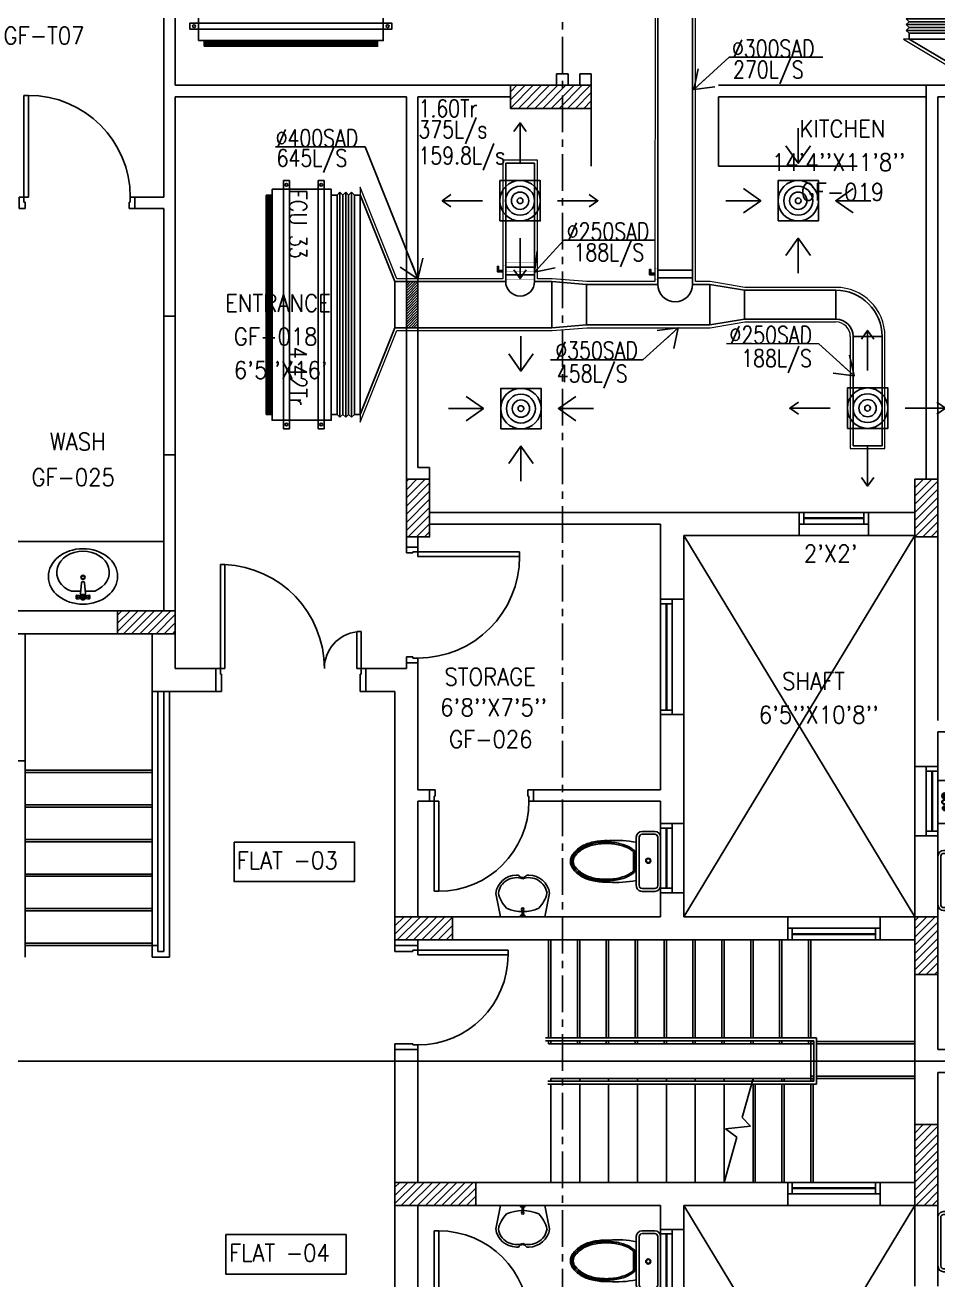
# Model space of a CAD drawing. Header units: millimetres. Extents: x -1288794 to 2153086, y -2701644 to -1335282.
# Drawn here: x 981063 to 988963, y -1493463 to -1482598 of the extents above; entities that cross this region are included whole.
import ezdxf

# ---------------------------------------------------------------- set-up
doc = ezdxf.new("R2010")
doc.units = ezdxf.units.MM
doc.header["$LTSCALE"] = 100
doc.linetypes.add('CENTER', pattern=[50.8, 31.75, -6.35, 6.35, -6.35])
doc.linetypes.add('DASHED2', pattern=[9.525, 6.35, -3.175])
for name, color, linetype in [('A-ANNO-TEXT', 8, 'Continuous'), ('A-DOOR', 4, 'Continuous'), ('A-FLOR-OVHD', 4, 'DASHED2'), ('A-FLOR-PFIX', 8, 'Continuous'), ('A-FLOR-SPCL', 8, 'Continuous'), ('A-FLOR-STRS', 8, 'Continuous'), ('A-GLAZ', 5, 'Continuous'), ('A-GRID', 253, 'CENTER'), ('A-WALL-FULL', 8, 'Continuous'), ('AC- VD', 5, 'Continuous'), ('AC-FD', 1, 'Continuous'), ('AC-SAD', 3, 'Continuous'), ('AC-SAD TEXT', 3, 'Continuous'), ('FCU-AC', 160, 'Continuous'), ('L1-E014-C22-VAC (08-08-2010)$0$ETA-AC-DAMPER', 4, 'Continuous'), ('RCD RIGHT', 1, 'Continuous'), ('S-COL- HACT.', 9, 'Continuous'), ('S-COL.', 8, 'Continuous'), ('SCD  RIGHT', 3, 'Continuous')]:
    doc.layers.add(name, color=color, linetype=linetype)
doc.layers.add('INSULATION', color=1, linetype='Continuous', lineweight=5)
doc.styles.add('ROMANS', font='romans.shx', dxfattribs={"width": 0.8})
doc.styles.add('SIMPLEX', font='simplex.shx', dxfattribs={"width": 0.8})
doc.dimstyles.new('100 of DIM2', dxfattribs={"dimscale": 0, "dimtxt": 200, "dimasz": 150, "dimexe": 75, "dimexo": 200, "dimgap": 75, "dimtad": 1, "dimdec": 0, "dimrnd": 5, "dimzin": 0, "dimdsep": 46, "dimtxsty": 'ROMANS', "dimblk": 'ARCHTICK', "dimcen": 100, "dimclrd": 94, "dimclre": 94, "dimclrt": 2, "dimadec": 0, "dimazin": 0, "dimtfac": 1, "dimtdec": 0, "dimtofl": 0, "dimtmove": 2, "dimatfit": 3, "dimldrblk": 'OPEN90', "dimfxl": 75, "dimtolj": 1, "dimtzin": 0, "dimarcsym": 0})
pattern_1 = [(45, (2089817.725, -1109556.65), (-35.355339, 35.355339), [])]

# ---------------------------------------------------------------- blocks, each defined once
blk = doc.blocks.new('D-100-R1')
for p, q in [((-80, 980), (-80, 100)), ((-80, 980), (-40, 980)), ((-40, 980), (-40, 55)), ((-1000, 100), (-1000, 0)), ((-1000, 100), (-960, 100)), ((-960, 100), (-960, 55)), ((-960, 55), (-950, 55)), ((-950, 55), (-950, 0)), ((-80, 100), (0, 100)), ((-50, 55), (-50, 0)), ((-50, 55), (-40, 55)), ((-50, 0), (0, 0)), ((0, 100), (0, 0)), ((-1000, 0), (-950, 0))]:
    blk.add_line(p, q)
at = {"linetype": 'Continuous'}
blk.add_arc((-80, 100), 880, 90, 180, dxfattribs=at)
blk = doc.blocks.new('W-80')
for p, q in [((800, 100), (0, 100)), ((800, 0), (0, 0)), ((40, 0), (40, 100)), ((760, 100), (760, 0))]:
    blk.add_line(p, q)
at = {"linetype": 'Continuous'}
for p, q in [((760, 53), (40, 53)), ((760, 47), (40, 47))]:
    blk.add_line(p, q, dxfattribs=at)
blk = doc.blocks.new('BIDET-1')
for p, q in [((175, 0), (-175, 0)), ((-185, -10), (-185, -649)), ((-39, -59), (-69, -59)), ((-54, -44), (-54, -74)), ((-15, -54), (-15, -174)), ((15, -54), (15, -174)), ((39, -59), (69, -59)), ((54, -44), (54, -74)), ((185, -10), (185, -649)), ((-150, -155), (-150, -649)), ((-15, -125), (-120, -125)), ((120, -125), (15, -125)), ((150, -155), (150, -649)), ((12, -250), (-12, -250)), ((-9, -259), (9, -241)), ((-9, -241), (9, -259)), ((0, -238), (0, -262))]:
    blk.add_line(p, q)
for centre, radius in [((-54, -59), 25), ((-54, -59), 20), ((-54, -59), 15.2), ((-54, -59), 10.2), ((54, -59), 20), ((54, -59), 15.2), ((54, -59), 10.2), ((0, -250), 17.5), ((0, -250), 12.5), ((0, -457), 12.5), ((0, -457), 10)]:
    blk.add_circle(centre, radius)
for centre, radius, start, end in [((-175, -10), 10, 90, 180), ((175, -10), 10, 0, 90), ((0, -54), 20, 318.5904, 221.4096), ((0, -54), 15, 0, 180), ((-120, -155), 30, 90, 180), ((0, -174), 15, 180, 0), ((120, -155), 30, 0, 90), ((-140, -649), 45, 180, 265.2062), ((-140, -649), 10, 180, 265.2062), ((140, -649), 10, 274.7938, 0), ((140, -649), 45, 274.7938, 0), ((0, 1020), 1720, 265.2062, 274.7938), ((0, 1020), 1685, 265.2062, 274.7938)]:
    blk.add_arc(centre, radius, start, end)
blk = doc.blocks.new('WC-1')
for p, q in [((-210, 0), (210, 0)), ((-260, -160), (-260, -50)), ((-235, -160), (-235, -50)), ((-210, -25), (210, -25)), ((235, -50), (235, -160)), ((260, -50), (260, -160)), ((210, -185), (-210, -185)), ((210, -210), (-210, -210)), ((91, -223), (-91, -223)), ((86, -235), (-86, -235))]:
    blk.add_line(p, q)
for radius in [22.1, 17.1]:
    blk.add_circle((-6, -107), radius)
for centre, radius, start, end in [((-210, -50), 50, 90, 180), ((-210, -50), 25, 90, 180), ((210, -50), 50, 360, 90), ((210, -50), 25, 360, 90), ((-210, -160), 50, 180, 270), ((-210, -160), 25, 180, 270), ((722, -383), 904, 168.9529, 184.0632), ((210, -160), 25, 270, 360), ((210, -160), 50, 270, 360), ((178, -428), 341, 149.8586, 166.4766), ((178, -428), 328, 149.8586, 166.4766), ((69, -365), 214, 138.4152, 149.8586), ((69, -365), 201, 139.9943, 149.8586), ((-69, -365), 201, 30.1414, 40.0057), ((-69, -365), 214, 30.1414, 41.5848), ((-178, -428), 328, 13.5234, 30.1414), ((-178, -428), 341, 13.5234, 30.1414), ((352, -470), 520, 166.4766, 180), ((352, -470), 507, 166.4766, 180), ((-352, -470), 507, 360, 13.5234), ((-352, -470), 520, 360, 13.5234), ((352, -470), 532, 177.5541, 180), ((352, -470), 532, 180, 193.5234), ((352, -470), 520, 180, 193.5234), ((352, -470), 507, 180, 193.5234), ((-352, -470), 507, 346.4766, 360), ((-352, -470), 520, 346.4766, 360), ((-352, -470), 532, 346.4766, 360), ((-352, -470), 532, 360, 2.4459), ((178, -512), 353, 193.5234, 210.1414), ((178, -512), 341, 193.5234, 210.1414), ((178, -512), 328, 193.5234, 210.1414), ((-178, -512), 328, 329.8586, 346.4766), ((-178, -512), 341, 329.8586, 346.4766), ((-178, -512), 353, 329.8586, 346.4766), ((69, -575), 226, 210.1414, 234.4972), ((69, -575), 214, 210.1414, 234.4972), ((69, -575), 201, 210.1414, 234.4972), ((0, -672), 108, 234.4972, 270), ((0, -672), 95.9, 234.4972, 270), ((0, -672), 83.4, 234.4972, 270), ((0, -672), 83.4, 270, 305.5028), ((0, -672), 95.9, 270, 305.5028), ((0, -672), 108, 270, 305.5028), ((-69, -575), 201, 305.5028, 329.8586), ((-69, -575), 214, 305.5028, 329.8586), ((-69, -575), 226, 305.5028, 329.8586)]:
    blk.add_arc(centre, radius, start, end)
at = {"linetype": 'Continuous', "ltscale": 50}
blk.add_arc((-722, -383), 904, 355.9368, 11.0471, dxfattribs=at)
blk = doc.blocks.new('W-60')
for p, q in [((600, 100), (0, 100)), ((600, 0), (0, 0)), ((40, 0), (40, 100)), ((560, 100), (560, 0))]:
    blk.add_line(p, q)
at = {"linetype": 'Continuous'}
for p, q in [((560, 53), (40, 53)), ((560, 47), (40, 47))]:
    blk.add_line(p, q, dxfattribs=at)
blk = doc.blocks.new('D-130-R')
for p, q in [((1220, 200), (1220, 1100)), ((1220, 1100), (1260, 1100)), ((1260, 200), (1260, 1100)), ((80, 520), (40, 520)), ((40, 200), (40, 520)), ((80, 200), (80, 520)), ((0, 0), (0, 200)), ((80, 200), (0, 200)), ((40, 150), (40, 200)), ((50, 150), (40, 150)), ((50, 0), (50, 150)), ((1300, 200), (1220, 200)), ((1260, 150), (1250, 150)), ((1250, 0), (1250, 150)), ((1260, 150), (1260, 200)), ((1300, 0), (1300, 200)), ((50, 0), (0, 0)), ((1300, 0), (1250, 0))]:
    blk.add_line(p, q)
for centre, radius, start, end in [((1260, 200), 900, 92.5473, 180), ((40, 200), 320, 0, 82.8192)]:
    blk.add_arc(centre, radius, start, end)
blk = doc.blocks.new('LAV-4')
for p, q in [((-266, 0), (-322, -283)), ((-266, 0), (268, 0)), ((268, 0), (324, -280)), ((-48, -500), (-75, -500)), ((75, -500), (50, -500))]:
    blk.add_line(p, q)
for points in [[(-25, 0), (-25, -18), (25, -18), (25, 0)], [(-9, -20), (-9, -57), (8, -57), (8, -20)]]:
    blk.add_lwpolyline(points, close=True)
blk.add_circle((0, -91), 15.4)
for centre, radius, start, end in [((74, -366), 375, 135.3333, 167.1432), ((0, -539), 477, 66.1261, 113.874), ((-74, -366), 375, 12.5199, 44.6667), ((-75, -250), 250, 187.6784, 270), ((-75, -250), 220, 188.5814, 289.9523), ((75, -250), 220, 250.0878, 350.8515), ((75, -250), 250, 270, 353.0121), ((1, -527), 55.9, 28.7827, 151.2173), ((50, -499), 0, 238.1883, 0)]:
    blk.add_arc(centre, radius, start, end)
blk = doc.blocks.new('D-90-R1')
for p, q in [((-80, 880), (-40, 880)), ((-80, 880), (-80, 100)), ((-40, 880), (-40, 55)), ((-900, 100), (-860, 100)), ((-900, 100), (-900, 0)), ((-860, 100), (-860, 55)), ((-860, 55), (-850, 55)), ((-850, 55), (-850, 0)), ((-80, 100), (0, 100)), ((-50, 55), (-40, 55)), ((-50, 55), (-50, 0)), ((-50, 0), (0, 0)), ((0, 100), (0, 0)), ((-900, 0), (-850, 0))]:
    blk.add_line(p, q)
at = {"linetype": 'Continuous'}
blk.add_arc((-80, 100), 780, 90, 180, dxfattribs=at)
blk = doc.blocks.new('W-100')
for p, q in [((1000, 100), (0, 100)), ((1000, 0), (0, 0)), ((40, 0), (40, 100)), ((960, 100), (960, 0))]:
    blk.add_line(p, q)
at = {"linetype": 'Continuous'}
for p, q in [((960, 53), (40, 53)), ((960, 47), (40, 47))]:
    blk.add_line(p, q, dxfattribs=at)
blk = doc.blocks.new('D-90-R')
for p, q in [((-80, 980), (-40, 980)), ((-80, 980), (-80, 200)), ((-40, 980), (-40, 155)), ((-900, 200), (-860, 200)), ((-900, 200), (-900, 0)), ((-860, 200), (-860, 155)), ((-860, 155), (-850, 155)), ((-850, 155), (-850, 0)), ((-80, 200), (0, 200)), ((-50, 155), (-40, 155)), ((-50, 155), (-50, 0)), ((0, 200), (0, 0)), ((-50, 0), (0, 0)), ((-900, 0), (-850, 0))]:
    blk.add_line(p, q)
at = {"linetype": 'Continuous'}
blk.add_arc((-80, 200), 780, 90, 180, dxfattribs=at)
blk = doc.blocks.new('LAV-2')
for p, q in [((-102, 330), (-23, 330)), ((-21, 393), (-55, 399)), ((-21, 369), (-55, 363)), ((-24, 385), (-49, 381)), ((-24, 377), (-49, 381)), ((-25, 381), (-13, 258)), ((-19, 381), (17, 381)), ((-1, 363), (-1, 399)), ((23, 381), (11, 257)), ((53, 399), (20, 393)), ((53, 363), (20, 369)), ((21, 329), (101, 329)), ((47, 381), (23, 385)), ((47, 381), (23, 376))]:
    blk.add_line(p, q)
for centre, radius in [((-1, 381), 24), ((-1, 381), 18), ((-1, 209), 18), ((-1, 209), 13.2)]:
    blk.add_circle(centre, radius)
blk.add_arc((-1, 257), 12, 179.8053, 359.8053)
for centre, major_axis, ratio in [((-1, 202), (-300, 1), 0.8), ((53, 381), (0.1, 18), 0.333333)]:
    blk.add_ellipse(centre, major_axis=major_axis, ratio=ratio)
blk.add_ellipse((-1, 166), major_axis=(-228, 1), ratio=0.8, start_param=5.174, end_param=10.533963)
at = {"extrusion": (0, 0, -1)}
blk.add_ellipse((-55, 381), major_axis=(0.1, 18), ratio=0.333333, dxfattribs=at)
for points, knots in [([(-55, 365), (-55, 366), (-55, 366), (-55, 366), (-55, 366), (-56, 367), (-56, 368), (-57, 370), (-57, 371), (-58, 374), (-58, 375), (-58, 379), (-58, 381), (-58, 386), (-58, 388), (-57, 392), (-57, 393), (-56, 394), (-56, 395), (-55, 396), (-55, 396), (-55, 396), (-55, 397), (-55, 397)], [3.378318, 3.378318, 3.378318, 3.378318, 3.519844, 3.519844, 3.66137, 3.66137, 3.925951, 3.925951, 4.190531, 4.190531, 4.455112, 4.455112, 4.86737, 4.86737, 5.279628, 5.279628, 5.565785, 5.565785, 5.785568, 5.785568, 5.957, 5.957, 6.04646, 6.04646, 6.04646, 6.04646]), ([(-55, 397), (-55, 397), (-54, 396), (-54, 396), (-54, 396), (-53, 395), (-53, 394), (-52, 392), (-52, 391), (-52, 388), (-51, 387), (-51, 383), (-51, 381), (-51, 376), (-52, 374), (-52, 370), (-53, 369), (-53, 368), (-54, 367), (-54, 366), (-54, 366), (-55, 366), (-55, 365), (-55, 365)], [0.236726, 0.236726, 0.236726, 0.236726, 0.378252, 0.378252, 0.519778, 0.519778, 0.784358, 0.784358, 1.048939, 1.048939, 1.313519, 1.313519, 1.725777, 1.725777, 2.138035, 2.138035, 2.424192, 2.424192, 2.643976, 2.643976, 2.815407, 2.815407, 2.904867, 2.904867, 2.904867, 2.904867]), ([(53, 396), (53, 396), (53, 396), (53, 396), (53, 395), (52, 394), (52, 394), (51, 392), (51, 390), (50, 388), (50, 386), (50, 383), (50, 380), (50, 376), (50, 373), (51, 370), (51, 369), (52, 367), (52, 367), (53, 366), (53, 365), (53, 365), (53, 365), (53, 365)], [0.236726, 0.236726, 0.236726, 0.236726, 0.378252, 0.378252, 0.519778, 0.519778, 0.784358, 0.784358, 1.048939, 1.048939, 1.313519, 1.313519, 1.725777, 1.725777, 2.138035, 2.138035, 2.424192, 2.424192, 2.643976, 2.643976, 2.815407, 2.815407, 2.904867, 2.904867, 2.904867, 2.904867]), ([(53, 365), (53, 365), (53, 365), (54, 366), (54, 366), (55, 367), (55, 368), (56, 370), (56, 371), (56, 373), (57, 375), (57, 379), (57, 381), (57, 386), (56, 388), (56, 391), (55, 392), (55, 394), (54, 395), (54, 396), (54, 396), (54, 396), (53, 396), (53, 396)], [3.378318, 3.378318, 3.378318, 3.378318, 3.519844, 3.519844, 3.66137, 3.66137, 3.925951, 3.925951, 4.190531, 4.190531, 4.455112, 4.455112, 4.86737, 4.86737, 5.279628, 5.279628, 5.565785, 5.565785, 5.785568, 5.785568, 5.957, 5.957, 6.04646, 6.04646, 6.04646, 6.04646])]:
    blk.add_open_spline(points, degree=3, knots=knots)
blk = doc.blocks.new('_ArchTick')
at = {"color": 0, "linetype": 'ByBlock', "const_width": 0.15}
blk.add_lwpolyline([(-0.5, -0.5), (0.5, 0.5)], dxfattribs=at)
blk = doc.blocks.new('fcu 2.5 tr')
h = blk.add_hatch()
h.set_pattern_fill('NET', color=3)
h.paths.add_polyline_path([(83172, -1587743), (81672, -1587743), (81672, -1587793), (83172, -1587793)])
at = {"layer": 'FCU-AC', "color": 1}
for p, q in [((83172, -1586980), (81672, -1586980)), ((81672, -1586980), (81672, -1587030)), ((83172, -1587030), (83172, -1586980)), ((81672, -1587030), (83172, -1587030)), ((83172, -1587180), (81672, -1587180)), ((81672, -1587180), (81672, -1587230)), ((81672, -1587230), (83172, -1587230)), ((83172, -1587230), (83172, -1587180))]:
    blk.add_line(p, q, dxfattribs=at)
at = {"layer": 'FCU-AC'}
for p, q in [((81672, -1587030), (81647, -1587055)), ((83197, -1587055), (81647, -1587055)), ((81672, -1587080), (81647, -1587055)), ((81672, -1587080), (81647, -1587105)), ((83197, -1587105), (81647, -1587105)), ((81672, -1587130), (81647, -1587105)), ((81672, -1587130), (81647, -1587155)), ((83172, -1587030), (81672, -1587030)), ((83172, -1587080), (81672, -1587080)), ((83172, -1587080), (81672, -1587080)), ((83172, -1587130), (81672, -1587130)), ((83172, -1587130), (81672, -1587130)), ((83197, -1587055), (83172, -1587030)), ((83197, -1587055), (83172, -1587080)), ((83197, -1587105), (83172, -1587080)), ((83197, -1587105), (83172, -1587130)), ((83197, -1587155), (83172, -1587130)), ((83197, -1587155), (81647, -1587155)), ((81672, -1587180), (81647, -1587155)), ((83197, -1587155), (83172, -1587180))]:
    blk.add_line(p, q, dxfattribs=at)
blk.add_lwpolyline([(81622, -1587743), (83222, -1587743), (83222, -1587230), (81622, -1587230)], close=True, dxfattribs=at)
at = {"layer": 'FCU-AC', "color": 6}
for points in [[(81547, -1587343), (83297, -1587343), (83297, -1587293), (81547, -1587293)], [(81547, -1587643), (83297, -1587643), (83297, -1587593), (81547, -1587593)]]:
    blk.add_lwpolyline(points, close=True, dxfattribs=at)
at = {"layer": 'FCU-AC', "color": 3}
blk.add_lwpolyline([(81672, -1587793), (83172, -1587793), (83172, -1587743), (81672, -1587743)], close=True, dxfattribs=at)
at = {"layer": 'FCU-AC', "color": 6}
for centre in [(81584, -1587318), (83259, -1587318), (81584, -1587618), (83259, -1587618)]:
    blk.add_circle(centre, 12.5, dxfattribs=at)
blk = doc.blocks.new('fcu 3.5 tr')
at = {"layer": 'FCU-AC'}
h = blk.add_hatch(dxfattribs=at)
h.set_pattern_fill('NET', color=3)
h.paths.add_polyline_path([(100970, -1580238), (99070, -1580238), (99070, -1580288), (100970, -1580288)])
for p, q in [((99045, -1579550), (99070, -1579525)), ((100970, -1579525), (99070, -1579525)), ((100995, -1579550), (100970, -1579525)), ((100995, -1579550), (99045, -1579550)), ((99045, -1579550), (99070, -1579575)), ((99045, -1579600), (99070, -1579575)), ((100995, -1579600), (99045, -1579600)), ((99045, -1579600), (99070, -1579625)), ((99045, -1579650), (99070, -1579625)), ((100970, -1579575), (99070, -1579575)), ((100970, -1579575), (99070, -1579575)), ((100970, -1579625), (99070, -1579625)), ((100970, -1579625), (99070, -1579625)), ((100995, -1579550), (100970, -1579575)), ((100995, -1579600), (100970, -1579575)), ((100995, -1579600), (100970, -1579625)), ((100995, -1579650), (100970, -1579625)), ((100995, -1579650), (99045, -1579650)), ((99045, -1579650), (99070, -1579675)), ((100995, -1579650), (100970, -1579675))]:
    blk.add_line(p, q, dxfattribs=at)
at = {"layer": 'FCU-AC', "color": 1}
for p, q in [((100970, -1579475), (99070, -1579475)), ((99070, -1579475), (99070, -1579525)), ((99070, -1579525), (100970, -1579525)), ((100970, -1579525), (100970, -1579475)), ((100970, -1579675), (99070, -1579675)), ((99070, -1579675), (99070, -1579725)), ((99070, -1579725), (100970, -1579725)), ((100970, -1579725), (100970, -1579675))]:
    blk.add_line(p, q, dxfattribs=at)
at = {"layer": 'FCU-AC'}
blk.add_lwpolyline([(99020, -1580238), (101020, -1580238), (101020, -1579725), (99020, -1579725)], close=True, dxfattribs=at)
at = {"layer": 'FCU-AC', "color": 6}
for points in [[(98945, -1579838), (101095, -1579838), (101095, -1579788), (98945, -1579788)], [(98945, -1580138), (101095, -1580138), (101095, -1580088), (98945, -1580088)]]:
    blk.add_lwpolyline(points, close=True, dxfattribs=at)
at = {"layer": 'FCU-AC', "color": 3}
blk.add_lwpolyline([(99070, -1580288), (100970, -1580288), (100970, -1580238), (99070, -1580238)], close=True, dxfattribs=at)
at = {"layer": 'FCU-AC', "color": 6}
for centre in [(98982, -1579813), (101057, -1579813), (98982, -1580113), (101057, -1580113)]:
    blk.add_circle(centre, 12.5, dxfattribs=at)
blk = doc.blocks.new('fcu 2 tr')
h = blk.add_hatch()
h.set_pattern_fill('NET', color=3)
h.paths.add_polyline_path([(80954, -1588493), (79654, -1588493), (79654, -1588543), (80954, -1588543)])
at = {"layer": 'FCU-AC'}
for p, q in [((79654, -1587780), (79629, -1587805)), ((80954, -1587780), (79654, -1587780)), ((80954, -1587780), (80979, -1587805)), ((80979, -1587805), (79629, -1587805)), ((79654, -1587830), (79629, -1587805)), ((79654, -1587830), (79629, -1587855)), ((80979, -1587855), (79629, -1587855)), ((79654, -1587880), (79629, -1587855)), ((79654, -1587880), (79629, -1587905)), ((80954, -1587830), (79654, -1587830)), ((80954, -1587830), (79654, -1587830)), ((80954, -1587880), (79654, -1587880)), ((80954, -1587880), (79654, -1587880)), ((80954, -1587830), (80979, -1587805)), ((80954, -1587830), (80979, -1587855)), ((80954, -1587880), (80979, -1587855)), ((80954, -1587880), (80979, -1587905)), ((80979, -1587905), (79629, -1587905)), ((79654, -1587930), (79629, -1587905)), ((80954, -1587930), (80979, -1587905))]:
    blk.add_line(p, q, dxfattribs=at)
at = {"layer": 'FCU-AC', "color": 1}
for p, q in [((80954, -1587730), (79654, -1587730)), ((79654, -1587730), (79654, -1587780)), ((79654, -1587780), (80954, -1587780)), ((80954, -1587780), (80954, -1587730)), ((80954, -1587930), (79654, -1587930)), ((79654, -1587930), (79654, -1587980)), ((79654, -1587980), (80954, -1587980)), ((80954, -1587980), (80954, -1587930))]:
    blk.add_line(p, q, dxfattribs=at)
at = {"layer": 'FCU-AC'}
blk.add_lwpolyline([(79604, -1588493), (81004, -1588493), (81004, -1587980), (79604, -1587980)], close=True, dxfattribs=at)
at = {"layer": 'FCU-AC', "color": 6}
for points in [[(79529, -1588093), (81079, -1588093), (81079, -1588043), (79529, -1588043)], [(79529, -1588393), (81079, -1588393), (81079, -1588343), (79529, -1588343)]]:
    blk.add_lwpolyline(points, close=True, dxfattribs=at)
at = {"layer": 'FCU-AC', "color": 3}
blk.add_lwpolyline([(79654, -1588543), (80954, -1588543), (80954, -1588493), (79654, -1588493)], close=True, dxfattribs=at)
at = {"layer": 'FCU-AC', "color": 6}
for centre in [(79566, -1588068), (81041, -1588068), (79566, -1588368), (81041, -1588368)]:
    blk.add_circle(centre, 12.5, dxfattribs=at)
blk = doc.blocks.new('*U272')
at = {"layer": 'L1-E014-C22-VAC (08-08-2010)$0$ETA-AC-DAMPER', "color": 5}
for p, q in [((-33, 0), (-33, 300)), ((33, 0), (33, 300))]:
    blk.add_line(p, q, dxfattribs=at)
for points, const_width in [([(-91, 300), (91, 300)], 1.82), ([(0, 0), (0, 314)], 1.5), ([(-91, 0), (91, 0)], 1.82), ([(-48, 0), (-48, -20), (48, -20), (48, 0)], 1.5)]:
    blk.add_lwpolyline(points, dxfattribs=dict(at, const_width=const_width))
at = {"layer": 'L1-E014-C22-VAC (08-08-2010)$0$ETA-AC-DAMPER', "color": 5, "const_width": 1.82}
blk.add_lwpolyline([(75, 300), (75, 0), (-75, 0), (-75, 300)], close=True, dxfattribs=at)
at = {"layer": 'L1-E014-C22-VAC (08-08-2010)$0$ETA-AC-DAMPER', "color": 5}
blk.add_lwpolyline([(6, -20), (6, -62), (40, -62), (40, -72), (-6, -72), (-6, -20)], dxfattribs=at)
blk = doc.blocks.new('*U271')
at = {"layer": 'L1-E014-C22-VAC (08-08-2010)$0$ETA-AC-DAMPER', "color": 5}
for p, q in [((-33, 0), (-33, 250)), ((33, 0), (33, 250))]:
    blk.add_line(p, q, dxfattribs=at)
for points, const_width in [([(-91, 250), (91, 250)], 1.82), ([(0, 0), (0, 264)], 1.5), ([(-91, 0), (91, 0)], 1.82), ([(-48, 0), (-48, -20), (48, -20), (48, 0)], 1.5)]:
    blk.add_lwpolyline(points, dxfattribs=dict(at, const_width=const_width))
at = {"layer": 'L1-E014-C22-VAC (08-08-2010)$0$ETA-AC-DAMPER', "color": 5, "const_width": 1.82}
blk.add_lwpolyline([(75, 250), (75, 0), (-75, 0), (-75, 250)], close=True, dxfattribs=at)
at = {"layer": 'L1-E014-C22-VAC (08-08-2010)$0$ETA-AC-DAMPER', "color": 5}
blk.add_lwpolyline([(6, -20), (6, -62), (40, -62), (40, -72), (-6, -72), (-6, -20)], dxfattribs=at)
blk = doc.blocks.new('abcd')
at = {"layer": 'SCD  RIGHT'}
blk.add_lwpolyline([(558555, -1481705), (558905, -1481705), (558905, -1481355), (558555, -1481355)], close=True, dxfattribs=at)
for radius in [175, 125, 75, 25]:
    blk.add_circle((558730, -1481530), radius, dxfattribs=at)
for points in [[(558730, -1480856), (558730, -1481205)], [(558056, -1481530), (558405, -1481530)], [(559404, -1481530), (559055, -1481530)], [(558730, -1482204), (558730, -1481855)]]:
    blk.add_leader(points, dimstyle='100 of DIM2', override={"dimscale": 1, "dimasz": 75, "dimtad": 0, "dimclrd": 3, "dimfxl": 0.2}, dxfattribs=at)
blk = doc.blocks.new('cdcdcd')
at = {"layer": 'RCD RIGHT'}
blk.add_lwpolyline([(-175, -175), (175, -175), (175, 175), (-175, 175)], close=True, dxfattribs=at)
for radius in [175, 125, 75, 25]:
    blk.add_circle((0, 0), radius, dxfattribs=at)
for points in [[(0, 325), (0, 628)], [(-325, 0), (-628, 0)], [(325, 0), (628, 0)], [(0, -325), (0, -628)]]:
    blk.add_leader(points, dimstyle='100 of DIM2', override={"dimscale": 1, "dimtad": 0, "dimcen": 150, "dimclrd": 256, "dimclre": 256, "dimfxl": 0.2}, dxfattribs=at)

msp = doc.modelspace()

# ---------------------------------------------------------------- hatches: boundary and pattern name
at = {"layer": 'AC-FD', "linetype": 'ByBlock'}
h = msp.add_hatch(dxfattribs=at)
h.set_pattern_fill('ANSI31', color=256, scale=5, style=0)
h.set_pattern_definition([(45, (922422.542, 106605.359), (-11.22532015, 11.22532015), [])])
h.paths.add_polyline_path([(984362.5, -1485218.6), (984462.5, -1485218.6), (984462.5, -1484818.6), (984362.5, -1484818.6)])
at = {"layer": 'S-COL- HACT.', "linetype": 'Continuous', "ltscale": 3}
h = msp.add_hatch(dxfattribs=at)
h.set_pattern_fill('ANSI31', color=256, scale=400, style=0)
h.set_pattern_definition(pattern_1)
h.paths.add_polyline_path([(985262.5, -1483318.6), (985962.5, -1483318.6), (985962.5, -1483118.6), (985262.5, -1483118.6)])
h = msp.add_hatch(dxfattribs=at)
h.set_pattern_fill('ANSI31', color=256, scale=400, style=0)
h.set_pattern_definition(pattern_1)
h.paths.add_polyline_path([(984362.5, -1486529.4), (984362.5, -1487029.4), (984562.5, -1487029.4), (984562.5, -1486529.4)])
h = msp.add_hatch(dxfattribs=at)
h.set_pattern_fill('ANSI31', color=256, scale=400, style=0)
h.set_pattern_definition(pattern_1)
h.paths.add_polyline_path([(988762.5, -1486529.4), (988762.5, -1487029.4), (988962.5, -1487029.4), (988962.5, -1486529.4)])
h = msp.add_hatch(dxfattribs=at)
h.set_pattern_fill('ANSI31', color=256, scale=400, style=0)
h.set_pattern_definition(pattern_1)
h.paths.add_polyline_path([(981862.5, -1487868.6), (982362.5, -1487868.6), (982362.5, -1487668.6), (981862.5, -1487668.6)])
h = msp.add_hatch(dxfattribs=at)
h.set_pattern_fill('ANSI31', color=256, scale=400, style=0)
h.set_pattern_definition(pattern_1)
h.paths.add_polyline_path([(984262.5, -1490518.6), (984762.5, -1490518.6), (984762.5, -1490318.6), (984262.5, -1490318.6)])
h = msp.add_hatch(dxfattribs=at)
h.set_pattern_fill('ANSI31', color=256, scale=400, style=0)
h.set_pattern_definition(pattern_1)
h.paths.add_polyline_path([(988762.5, -1490818.6), (988962.5, -1490818.6), (988962.5, -1490318.6), (988762.5, -1490318.6)])
h = msp.add_hatch(dxfattribs=at)
h.set_pattern_fill('ANSI31', color=256, scale=400, style=0)
h.set_pattern_definition(pattern_1)
h.paths.add_polyline_path([(988762.5, -1492818.6), (988962.5, -1492818.6), (988962.5, -1492118.6), (988762.5, -1492118.6)])
h = msp.add_hatch(dxfattribs=at)
h.set_pattern_fill('ANSI31', color=256, scale=400, style=0)
h.set_pattern_definition(pattern_1)
h.paths.add_polyline_path([(984262.5, -1492818.6), (984962.5, -1492818.6), (984962.5, -1492618.6), (984262.5, -1492618.6)])

# ---------------------------------------------------------------- linework, layer by layer
at = {"layer": 'A-ANNO-TEXT', "color": 5}
for points in [[(982871.6, -1489671.5), (983914, -1489671.5), (983914, -1490013.9), (982871.6, -1490013.9)], [(982798.4, -1493070.7), (983840.8, -1493070.7), (983840.8, -1493413.2), (982798.4, -1493413.2)]]:
    msp.add_lwpolyline(points, close=True, dxfattribs=at)
at = {"layer": 'A-FLOR-OVHD', "linetype": 'Continuous', "ltscale": 3}
for p, q in [((982462.5, -1483118.6), (984262.5, -1483118.6)), ((984262.5, -1483218.6), (982462.5, -1483218.6)), ((982262.5, -1486318.6), (982262.5, -1485118.6)), ((982262.5, -1486318.6), (982262.5, -1485118.6)), ((982362.5, -1485118.6), (982362.5, -1486318.6)), ((982362.5, -1485118.6), (982362.5, -1486318.6))]:
    msp.add_line(p, q, dxfattribs=at)
at = {"layer": 'A-FLOR-OVHD', "linetype": 'Continuous'}
for p, q in [((981062.5, -1488968.6), (981062.5, -1487868.6)), ((981062.5, -1489068.6), (982162.5, -1489068.6)), ((981062.5, -1489368.6), (982162.5, -1489368.6)), ((981062.5, -1489668.6), (982162.5, -1489668.6)), ((981062.5, -1489968.6), (982162.5, -1489968.6)), ((981062.5, -1490268.6), (982162.5, -1490268.6)), ((985612.5, -1491368.6), (985612.5, -1490518.6)), ((985862.5, -1491368.6), (985862.5, -1490518.6)), ((986112.5, -1491368.6), (986112.5, -1490518.6)), ((986362.5, -1491368.6), (986362.5, -1490518.6)), ((986612.5, -1491368.6), (986612.5, -1490518.6)), ((986862.5, -1491368.6), (986862.5, -1490518.6)), ((987112.5, -1491368.6), (987112.5, -1490518.6)), ((987362.5, -1491368.6), (987362.5, -1490518.6)), ((987612.5, -1491368.6), (987612.5, -1490518.6)), ((987862.5, -1491368.6), (987862.5, -1490518.6)), ((981062.5, -1490568.6), (982162.5, -1490568.6)), ((982162.5, -1490568.6), (982212.5, -1490568.6)), ((987912.5, -1491418.6), (988762.5, -1491418.6)), ((985612.5, -1491718.6), (985612.5, -1491743.6)), ((985862.5, -1491718.6), (985862.5, -1491743.6)), ((986112.5, -1491718.6), (986112.5, -1491743.6)), ((986362.5, -1491718.6), (986362.5, -1491743.6)), ((986612.5, -1491718.6), (986612.5, -1491743.6)), ((986862.5, -1491718.6), (986862.5, -1491743.6)), ((987112.5, -1491718.6), (987112.5, -1491743.6)), ((987912.5, -1491718.6), (988762.5, -1491718.6)), ((985612.5, -1491768.6), (985612.5, -1492618.6)), ((985862.5, -1491768.6), (985862.5, -1492618.6)), ((986112.5, -1491768.6), (986112.5, -1492618.6)), ((986362.5, -1491768.6), (986362.5, -1492618.6)), ((986612.5, -1491768.6), (986612.5, -1492618.6)), ((986862.5, -1491768.6), (986862.5, -1492618.6)), ((987112.5, -1491768.6), (987112.5, -1492618.6)), ((987362.5, -1491768.6), (987362.5, -1492618.6)), ((987612.5, -1491768.6), (987612.5, -1492618.6)), ((987862.5, -1491768.6), (987862.5, -1492618.6))]:
    msp.add_line(p, q, dxfattribs=at)
at = {"layer": 'A-FLOR-SPCL', "ltscale": 3}
for p, q in [((985962.5, -1483218.6), (985962.5, -1483818.6)), ((987062.5, -1483218.6), (988862.5, -1483218.6)), ((987062.5, -1483218.6), (987062.5, -1483818.6)), ((987062.5, -1483818.6), (988262.5, -1483818.6)), ((986762.5, -1490318.6), (988762.5, -1487018.6)), ((988762.5, -1490318.6), (986762.5, -1487018.6)), ((980862.5, -1487068.6), (982262.5, -1487068.6)), ((988762.5, -1492818.6), (986762.5, -1496118.6)), ((986762.5, -1492818.6), (988762.5, -1496118.6))]:
    msp.add_line(p, q, dxfattribs=at)
at = {"layer": 'A-FLOR-STRS', "ltscale": 3}
for p, q in [((982162.5, -1488368.6), (982162.5, -1489368.6)), ((982212.5, -1488368.6), (982212.5, -1489356.1)), ((982262.5, -1488368.6), (982262.5, -1490618.6)), ((982312.5, -1488368.6), (982312.5, -1490668.6)), ((978342.5, -1488968.6), (981062.5, -1488968.6)), ((981062.5, -1488968.6), (981062.5, -1490668.6)), ((981062.5, -1489068.6), (981062.5, -1489018.6)), ((981062.5, -1489048.6), (982162.5, -1489048.6)), ((981062.5, -1489348.6), (982162.5, -1489348.6)), ((982162.5, -1489368.6), (982162.5, -1490668.6)), ((982212.5, -1489356.1), (982212.5, -1490618.6)), ((981062.5, -1489648.6), (982162.5, -1489648.6)), ((981062.5, -1489948.6), (982162.5, -1489948.6)), ((981062.5, -1490248.6), (982162.5, -1490248.6)), ((985592.5, -1491368.6), (985592.5, -1490518.6)), ((985842.5, -1491368.6), (985842.5, -1490518.6)), ((986092.5, -1491368.6), (986092.5, -1490518.6)), ((986342.5, -1491368.6), (986342.5, -1490518.6)), ((986592.5, -1491368.6), (986592.5, -1490518.6)), ((986842.5, -1491368.6), (986842.5, -1490518.6)), ((987092.5, -1491368.6), (987092.5, -1490518.6)), ((987342.5, -1491368.6), (987342.5, -1490518.6)), ((987592.5, -1491368.6), (987592.5, -1490518.6)), ((987842.5, -1491368.6), (987842.5, -1490518.6)), ((981062.5, -1490548.6), (982162.5, -1490548.6)), ((982212.5, -1490618.6), (982262.5, -1490618.6)), ((982162.5, -1490668.6), (982312.5, -1490668.6)), ((985567.5, -1491368.6), (987912.5, -1491368.6)), ((985567.5, -1491393.6), (987887.5, -1491393.6)), ((985592.5, -1491418.6), (985592.5, -1491393.6)), ((985612.5, -1491418.6), (985612.5, -1491393.6)), ((985842.5, -1491418.6), (985842.5, -1491393.6)), ((985862.5, -1491418.6), (985862.5, -1491393.6)), ((986092.5, -1491418.6), (986092.5, -1491393.6)), ((986112.5, -1491418.6), (986112.5, -1491393.6)), ((986342.5, -1491418.6), (986342.5, -1491393.6)), ((986362.5, -1491418.6), (986362.5, -1491393.6)), ((986592.5, -1491418.6), (986592.5, -1491393.6)), ((986612.5, -1491418.6), (986612.5, -1491393.6)), ((986842.5, -1491418.6), (986842.5, -1491393.6)), ((986862.5, -1491418.6), (986862.5, -1491393.6)), ((987092.5, -1491418.6), (987092.5, -1491393.6)), ((987112.5, -1491418.6), (987112.5, -1491393.6)), ((987342.5, -1491418.6), (987342.5, -1491393.6)), ((987362.5, -1491418.6), (987362.5, -1491393.6)), ((987592.5, -1491418.6), (987592.5, -1491393.6)), ((987612.5, -1491418.6), (987612.5, -1491393.6)), ((987842.5, -1491418.6), (987842.5, -1491393.6)), ((987862.5, -1491418.6), (987862.5, -1491393.6)), ((987862.5, -1491398.6), (987887.5, -1491398.6)), ((987887.5, -1491393.6), (987887.5, -1491743.6)), ((987912.5, -1491368.6), (987912.5, -1491768.6)), ((987912.5, -1491398.6), (988762.5, -1491398.6)), ((985592.5, -1491418.6), (987862.5, -1491418.6)), ((987862.5, -1491418.6), (987862.5, -1491718.6)), ((987862.5, -1491418.6), (987887.5, -1491418.6)), ((985612.5, -1491718.6), (987862.5, -1491718.6)), ((985612.5, -1491743.6), (985612.5, -1491718.6)), ((987362.5, -1491718.6), (987268.9, -1492055.9)), ((987362.5, -1491718.6), (987362.5, -1491743.6)), ((987612.5, -1491718.6), (987612.5, -1491743.6)), ((987632.5, -1491718.6), (987632.5, -1491743.6)), ((987862.5, -1491698.6), (987887.5, -1491698.6)), ((987862.5, -1491718.6), (987862.5, -1491743.6)), ((987862.5, -1491718.6), (987887.5, -1491718.6)), ((987862.5, -1491718.6), (987862.5, -1491743.6)), ((987882.5, -1491718.6), (987882.5, -1491743.6)), ((987882.5, -1491718.6), (987882.5, -1491743.6)), ((987912.5, -1491698.6), (988762.5, -1491698.6)), ((985587.5, -1491743.6), (987887.5, -1491743.6)), ((985587.5, -1491768.6), (987912.5, -1491768.6)), ((987382.5, -1491768.6), (987382.5, -1492618.6)), ((987632.5, -1491768.6), (987632.5, -1492618.6)), ((987882.5, -1491768.6), (987882.5, -1492618.6)), ((987882.5, -1491768.6), (987882.5, -1492618.6)), ((987340.7, -1492133.4), (987268.9, -1492055.9)), ((987124.7, -1492154.1), (987340.7, -1492133.4)), ((987221.6, -1492226.1), (987124.7, -1492154.1)), ((987221.6, -1492226.1), (987112.5, -1492618.6))]:
    msp.add_line(p, q, dxfattribs=at)
at = {"layer": 'A-GLAZ', "ltscale": 3}
for p, q in [((987762.5, -1487018.6), (988362.5, -1487018.6)), ((986762.5, -1487568.6), (986762.5, -1488568.6)), ((988762.5, -1489018.6), (988762.5, -1489618.6)), ((986762.5, -1490111.8), (986762.5, -1489511.8)), ((988462.5, -1490318.6), (987662.5, -1490318.6)), ((988462.5, -1492818.6), (987662.5, -1492818.6)), ((986762.5, -1493025.5), (986762.5, -1493625.5))]:
    msp.add_line(p, q, dxfattribs=at)
at = {"layer": 'A-GRID', "ltscale": 0.1}
msp.add_line((985712.5, -1466442.6), (985712.5, -1514577), dxfattribs=at)
at = {"layer": 'A-WALL-FULL', "ltscale": 3}
for p, q in [((982262.5, -1481568.6), (982262.5, -1484086.6)), ((982362.5, -1481568.6), (982362.5, -1483118.6)), ((985662.5, -1483018.6), (985662.5, -1483118.6)), ((985662.5, -1483018.6), (985762.5, -1483018.6)), ((985762.5, -1483118.6), (985762.5, -1483018.6)), ((985862.5, -1483118.6), (985862.5, -1483018.6)), ((985862.5, -1483018.6), (985962.5, -1483018.6)), ((985962.5, -1483018.6), (985962.5, -1483218.6)), ((982362.5, -1483118.6), (982462.5, -1483118.6)), ((984262.5, -1483118.6), (985662.5, -1483118.6)), ((985762.5, -1483118.6), (985862.5, -1483118.6)), ((988861.1, -1483118.6), (987062.5, -1483118.6)), ((988862.5, -1483118.6), (989062.5, -1483118.6)), ((988862.5, -1486529.4), (988862.5, -1483118.6)), ((982362.5, -1483218.6), (982362.5, -1485118.6)), ((982362.5, -1483218.6), (982462.5, -1483218.6)), ((984262.5, -1483218.6), (984362.5, -1483218.6)), ((984362.5, -1483218.6), (984362.5, -1487118.6)), ((984462.5, -1483218.6), (984462.5, -1486429.4)), ((984462.5, -1483218.6), (985262.5, -1483218.6)), ((988962.5, -1483218.6), (988962.5, -1488618.6)), ((988962.5, -1483218.6), (989062.5, -1483218.6)), ((982012.5, -1484086.6), (982262.5, -1484086.6)), ((982012.5, -1484186.6), (982012.5, -1484086.6)), ((982012.5, -1484186.6), (982262.5, -1484186.6)), ((982262.5, -1484186.6), (982262.5, -1485118.6)), ((982262.5, -1485118.6), (982362.5, -1485118.6)), ((982262.5, -1486318.6), (982362.5, -1486318.6)), ((982262.5, -1487668.6), (982262.5, -1486318.6)), ((982362.5, -1486318.6), (982362.5, -1488168.6)), ((986562.5, -1486818.6), (984562.5, -1486818.6)), ((987762.5, -1486818.6), (986562.5, -1486818.6)), ((987762.5, -1486818.6), (987762.5, -1487018.6)), ((988362.5, -1486818.6), (988762.5, -1486818.6)), ((988362.5, -1486818.6), (988362.5, -1487018.6)), ((986562.5, -1486918.6), (984562.5, -1486918.6)), ((984562.5, -1487029.4), (984562.5, -1486918.6)), ((986562.5, -1487568.6), (986562.5, -1486918.6)), ((984462.5, -1487029.4), (984462.5, -1487118.6)), ((984462.5, -1487029.4), (984562.5, -1487029.4)), ((986762.5, -1487018.6), (987762.5, -1487018.6)), ((986762.5, -1487568.6), (986762.5, -1487018.6)), ((988362.5, -1487018.6), (988762.5, -1487018.6)), ((988762.5, -1487018.6), (988762.5, -1489018.6)), ((984462.5, -1487118.6), (984362.5, -1487118.6)), ((986562.5, -1487568.6), (986762.5, -1487568.6)), ((980862.5, -1487668.6), (982262.5, -1487668.6)), ((977262.5, -1487868.6), (982162.5, -1487868.6)), ((982162.5, -1487868.6), (982162.5, -1488368.6)), ((984362.5, -1488118.6), (984362.5, -1488168.6)), ((984462.5, -1488118.6), (984362.5, -1488118.6)), ((984462.5, -1488118.6), (984462.5, -1489218.6)), ((982362.5, -1488168.6), (982712.5, -1488168.6)), ((982712.5, -1488168.6), (982712.5, -1488368.6)), ((984012.5, -1488168.6), (984362.5, -1488168.6)), ((984012.5, -1488168.6), (984012.5, -1488368.6)), ((982712.5, -1488368.6), (982162.5, -1488368.6)), ((984012.5, -1488368.6), (984262.5, -1488368.6)), ((984262.5, -1488368.6), (984262.5, -1490568.6)), ((986562.5, -1489218.6), (986562.5, -1488568.6)), ((986562.5, -1488568.6), (986762.5, -1488568.6)), ((986762.5, -1489511.8), (986762.5, -1488568.6)), ((991083.4, -1488718.6), (988962.5, -1488718.6)), ((988962.5, -1488718.6), (988962.5, -1489018.6)), ((988962.5, -1489018.6), (988762.5, -1489018.6)), ((984462.5, -1489218.6), (984562.5, -1489218.6)), ((984562.5, -1489218.6), (984562.5, -1489318.6)), ((985462.5, -1489218.6), (986562.5, -1489218.6)), ((985462.5, -1489218.6), (985462.5, -1489318.6)), ((984462.5, -1490318.6), (984462.5, -1489318.6)), ((984462.5, -1489318.6), (984562.5, -1489318.6)), ((985462.5, -1489318.6), (986562.5, -1489318.6)), ((986562.5, -1489511.8), (986562.5, -1489318.6)), ((986562.5, -1489511.8), (986762.5, -1489511.8)), ((986562.5, -1489511.8), (986762.5, -1489511.8)), ((988962.5, -1489618.6), (988762.5, -1489618.6)), ((988762.5, -1490318.6), (988762.5, -1489618.6)), ((988962.5, -1489618.6), (988962.5, -1491468.6)), ((986562.5, -1490318.6), (986562.5, -1490111.8)), ((986562.5, -1490111.8), (986762.5, -1490111.8)), ((986762.5, -1490318.6), (986762.5, -1490111.8)), ((984462.5, -1490318.6), (986562.5, -1490318.6)), ((986762.5, -1490318.6), (987662.5, -1490318.6)), ((987662.5, -1490518.6), (987662.5, -1490318.6)), ((988462.5, -1490518.6), (988462.5, -1490318.6)), ((988462.5, -1490318.6), (988762.5, -1490318.6)), ((984462.5, -1490518.6), (987662.5, -1490518.6)), ((984462.5, -1490518.6), (984462.5, -1490568.6)), ((988462.5, -1490518.6), (988762.5, -1490518.6)), ((988762.5, -1492618.6), (988762.5, -1490518.6)), ((984462.5, -1490568.6), (984262.5, -1490568.6)), ((984262.5, -1494768.6), (984262.5, -1491468.6)), ((984262.5, -1491468.6), (984462.5, -1491468.6)), ((984462.5, -1492618.6), (984462.5, -1491468.6)), ((991083.4, -1491468.6), (988962.5, -1491468.6)), ((966846.4, -1491568.6), (993262.5, -1491568.6)), ((991083.4, -1491668.6), (988962.5, -1491668.6)), ((988962.5, -1493518.6), (988962.5, -1491668.6)), ((984462.5, -1492618.6), (987662.5, -1492618.6)), ((987662.5, -1492618.6), (987662.5, -1492818.6)), ((988462.5, -1492618.6), (988762.5, -1492618.6)), ((988462.5, -1492618.6), (988462.5, -1492818.6)), ((984462.5, -1492818.6), (986562.5, -1492818.6)), ((984462.5, -1492818.6), (984462.5, -1493818.6)), ((986562.5, -1492818.6), (986562.5, -1493025.5)), ((986762.5, -1492818.6), (987662.5, -1492818.6)), ((986762.5, -1492818.6), (986762.5, -1493025.5)), ((988462.5, -1492818.6), (988762.5, -1492818.6)), ((988762.5, -1492818.6), (988762.5, -1493518.6)), ((986562.5, -1493025.5), (986762.5, -1493025.5))]:
    msp.add_line(p, q, dxfattribs=at)
at = {"layer": 'A-WALL-FULL', "linetype": 'Continuous', "ltscale": 3}
for p, q in [((985962.5, -1483118.6), (985962.5, -1483318.6)), ((985262.5, -1483318.6), (985262.5, -1483218.6)), ((985962.5, -1483318.6), (985262.5, -1483318.6)), ((984562.5, -1486429.4), (984462.5, -1486429.4)), ((984562.5, -1486818.6), (984562.5, -1486429.4)), ((988762.5, -1486818.6), (988762.5, -1486529.4)), ((988762.5, -1486529.4), (988862.5, -1486529.4))]:
    msp.add_line(p, q, dxfattribs=at)
at = {"layer": 'AC-FD', "linetype": 'ByBlock'}
msp.add_lwpolyline([(984362.5, -1484818.6), (984462.5, -1484818.6), (984462.5, -1485218.6), (984362.5, -1485218.6)], close=True, dxfattribs=at)
at = {"layer": 'AC-SAD'}
for p, q in [((986539.3, -1481319), (986539.1, -1484843.6)), ((986839.1, -1484843.7), (986839.3, -1481669)), ((988714.7, -1482718.6), (989214.8, -1483018.6)), ((985471.8, -1483793.6), (985221.8, -1483793.6)), ((985221.8, -1483793.6), (985221.8, -1484818.6)), ((985471.8, -1484818.6), (985471.8, -1483793.6)), ((984262.5, -1484818.6), (983962.5, -1484068.6)), ((984262.5, -1484818.6), (984262.5, -1485218.6)), ((985221.8, -1484818.6), (984262.5, -1484818.6)), ((985621.8, -1484818.6), (985471.8, -1484818.6)), ((985621.8, -1485218.6), (985621.8, -1484818.6)), ((985921.8, -1484843.6), (985621.8, -1484818.6)), ((985921.8, -1484843.6), (985921.8, -1485193.6)), ((986539.1, -1484843.6), (985921.8, -1484843.6)), ((986989.1, -1484843.6), (986839.1, -1484843.6)), ((986989.1, -1485193.6), (986989.1, -1484843.6)), ((987289.1, -1484893.6), (986989.1, -1484843.6)), ((987289.1, -1484893.6), (987289.1, -1485143.6)), ((988079.7, -1484893.6), (987289.1, -1484893.6)), ((988079.7, -1485143.6), (988079.7, -1484893.6)), ((985621.8, -1485218.6), (985921.8, -1485193.6)), ((985921.8, -1485193.6), (986989.1, -1485193.6)), ((986989.1, -1485193.6), (987289.1, -1485143.6)), ((987289.1, -1485143.6), (988079.7, -1485143.6)), ((983962.5, -1485968.6), (984262.5, -1485218.6)), ((984262.5, -1485218.6), (985621.8, -1485218.6)), ((988479.7, -1485293.6), (988229.7, -1485293.6)), ((988229.7, -1485293.6), (988229.7, -1486239.9)), ((988479.7, -1486239.9), (988479.7, -1485293.6)), ((988229.7, -1486239.9), (988479.7, -1486239.9))]:
    msp.add_line(p, q, dxfattribs=at)
for centre, radius, start, end in [((985346.8, -1484818.6), 125, 180, 0), ((986689.1, -1484843.6), 150, 179.99573, 359.99573), ((988079.7, -1485293.6), 400, 0, 90), ((988079.7, -1485293.6), 150, 0, 90)]:
    msp.add_arc(centre, radius, start, end, dxfattribs=at)
at = {"layer": 'INSULATION'}
for p, q in [((986514.3, -1481316.9), (986514.1, -1484818.6)), ((986864.1, -1484818.6), (986864.3, -1481694)), ((988666.1, -1482718.6), (989189.8, -1483032.8)), ((988714.7, -1482718.6), (988666.1, -1482718.6)), ((985496.8, -1483768.6), (985196.8, -1483768.6)), ((985196.8, -1483768.6), (985196.8, -1484793.6)), ((985496.8, -1484793.6), (985496.8, -1483768.6)), ((983962.5, -1484001.3), (983962.5, -1484068.6)), ((984279.5, -1484793.6), (983962.5, -1484001.3)), ((985196.8, -1484793.6), (984279.5, -1484793.6)), ((985622.9, -1484793.6), (985496.8, -1484793.6)), ((985922.9, -1484818.6), (985622.9, -1484793.6)), ((986514.1, -1484818.6), (985922.9, -1484818.6)), ((986991.1, -1484818.6), (986864.1, -1484818.6)), ((987291.1, -1484868.6), (986991.1, -1484818.6)), ((988079.7, -1484868.6), (987291.1, -1484868.6)), ((986991.1, -1485218.6), (987291.1, -1485168.6)), ((987291.1, -1485168.6), (988079.7, -1485168.6)), ((983962.5, -1486035.9), (984279.5, -1485243.6)), ((984279.5, -1485243.6), (985622.9, -1485243.6)), ((985622.9, -1485243.6), (985922.9, -1485218.6)), ((985922.9, -1485218.6), (986991.1, -1485218.6)), ((988204.7, -1485293.6), (988204.7, -1486264.9)), ((988504.7, -1486264.9), (988504.7, -1485293.6)), ((983962.5, -1485968.6), (983962.5, -1486035.9)), ((988204.7, -1486264.9), (988504.7, -1486264.9))]:
    msp.add_line(p, q, dxfattribs=at)
for radius in [425, 125]:
    msp.add_arc((988079.7, -1485293.6), radius, 0, 90, dxfattribs=at)
at = {"layer": 'S-COL.', "linetype": 'Continuous', "ltscale": 3}
for p, q in [((985262.5, -1483118.6), (985262.5, -1483318.6)), ((985962.5, -1483318.6), (985962.5, -1483118.6)), ((985262.5, -1483318.6), (985962.5, -1483318.6)), ((984762.5, -1490318.6), (984262.5, -1490318.6)), ((984262.5, -1490318.6), (984262.5, -1490518.6)), ((984762.5, -1490518.6), (984762.5, -1490318.6)), ((988762.5, -1492118.6), (988762.5, -1492818.6)), ((988962.5, -1492118.6), (988762.5, -1492118.6)), ((988762.5, -1492818.6), (988762.5, -1492118.6)), ((988762.5, -1492118.6), (988962.5, -1492118.6)), ((988762.5, -1492118.6), (988762.5, -1492818.6)), ((988962.5, -1492118.6), (988762.5, -1492118.6)), ((988762.5, -1492818.6), (988762.5, -1492118.6)), ((988762.5, -1492118.6), (988962.5, -1492118.6)), ((988962.5, -1492818.6), (988962.5, -1492118.6)), ((988962.5, -1492118.6), (988962.5, -1492818.6)), ((988962.5, -1492818.6), (988962.5, -1492118.6)), ((988962.5, -1492118.6), (988962.5, -1492818.6)), ((984962.5, -1492618.6), (984262.5, -1492618.6)), ((984262.5, -1492618.6), (984262.5, -1492818.6)), ((984962.5, -1492818.6), (984962.5, -1492618.6)), ((984262.5, -1492818.6), (984962.5, -1492818.6)), ((988762.5, -1492818.6), (988962.5, -1492818.6)), ((988962.5, -1492818.6), (988762.5, -1492818.6)), ((988762.5, -1492818.6), (988962.5, -1492818.6)), ((988962.5, -1492818.6), (988762.5, -1492818.6))]:
    msp.add_line(p, q, dxfattribs=at)
for points in [[(985262.5, -1483318.6), (985962.5, -1483318.6), (985962.5, -1483118.6), (985262.5, -1483118.6)], [(985262.5, -1483318.6), (985962.5, -1483318.6), (985962.5, -1483118.6), (985262.5, -1483118.6)], [(984362.5, -1486529.4), (984362.5, -1487029.4), (984562.5, -1487029.4), (984562.5, -1486529.4)], [(984362.5, -1486529.4), (984362.5, -1487029.4), (984562.5, -1487029.4), (984562.5, -1486529.4)], [(984362.5, -1486529.4), (984362.5, -1487029.4), (984562.5, -1487029.4), (984562.5, -1486529.4)], [(988762.5, -1486529.4), (988762.5, -1487029.4), (988962.5, -1487029.4), (988962.5, -1486529.4)], [(988762.5, -1486529.4), (988762.5, -1487029.4), (988962.5, -1487029.4), (988962.5, -1486529.4)], [(988762.5, -1486529.4), (988762.5, -1487029.4), (988962.5, -1487029.4), (988962.5, -1486529.4)], [(981862.5, -1487868.6), (982362.5, -1487868.6), (982362.5, -1487668.6), (981862.5, -1487668.6)], [(981862.5, -1487868.6), (982362.5, -1487868.6), (982362.5, -1487668.6), (981862.5, -1487668.6)], [(984262.5, -1490518.6), (984762.5, -1490518.6), (984762.5, -1490318.6), (984262.5, -1490318.6)], [(988762.5, -1490818.6), (988962.5, -1490818.6), (988962.5, -1490318.6), (988762.5, -1490318.6)], [(988762.5, -1492818.6), (988962.5, -1492818.6), (988962.5, -1492118.6), (988762.5, -1492118.6)], [(984262.5, -1492818.6), (984962.5, -1492818.6), (984962.5, -1492618.6), (984262.5, -1492618.6)]]:
    msp.add_lwpolyline(points, close=True, dxfattribs=at)

# ---------------------------------------------------------------- block references
at = {"layer": 'A-DOOR', "ltscale": 3, "xscale": -1}
for name, p in [('D-100-R1', (981012.5, -1484186.6)), ('D-130-R', (984012.5, -1488368.6)), ('D-90-R1', (984562.5, -1493918.6))]:
    msp.add_blockref(name, p, dxfattribs=at)
at = {"layer": 'A-DOOR', "ltscale": 3, "xscale": -1, "rotation": 270}
for name, p in [('D-100-R1', (984362.5, -1487118.6)), ('D-90-R', (984262.5, -1490568.6))]:
    msp.add_blockref(name, p, dxfattribs=at)
at = {"layer": 'A-DOOR', "ltscale": 3, "rotation": 180}
msp.add_blockref('D-90-R1', (984562.5, -1489218.6), dxfattribs=at)
at = {"layer": 'A-FLOR-PFIX', "ltscale": 3, "xscale": -1}
for name, p, rotation in [('LAV-2', (981564.6, -1487170), 180), ('BIDET-1', (988962.5, -1489325), 90), ('WC-1', (988962.5, -1490004.9), 90), ('WC-1', (986562.5, -1493297.8), 270)]:
    msp.add_blockref(name, p, dxfattribs=dict(at, rotation=rotation))
at = {"layer": 'A-FLOR-PFIX', "ltscale": 3}
for p, rotation in [((986562.5, -1489839.5), 270), ((988962.5, -1493132.4), 90)]:
    msp.add_blockref('WC-1', p, dxfattribs=dict(at, rotation=rotation))
at = {"layer": 'A-FLOR-PFIX', "ltscale": 3, "xscale": 0.7199999999720604, "yscale": 0.7199999999720604, "zscale": 0.7199999999720604, "rotation": 180}
msp.add_blockref('LAV-4', (985368.9, -1490318.6), dxfattribs=at)
at = {"layer": 'A-FLOR-PFIX', "ltscale": 3, "xscale": -0.7199999999720604, "yscale": 0.7199999999720604, "zscale": 0.7200000000000001}
msp.add_blockref('LAV-4', (985368.9, -1492818.6), dxfattribs=at)
at = {"layer": 'A-GLAZ', "ltscale": 3}
for name, p, rotation in [('W-60', (988362.5, -1486818.6), 180), ('W-60', (988962.5, -1489618.6), 90), ('W-60', (986562.5, -1489511.8), 270), ('W-80', (988462.5, -1490418.6), 180)]:
    msp.add_blockref(name, p, dxfattribs=dict(at, rotation=rotation))
at = {"layer": 'A-GLAZ', "ltscale": 3, "xscale": -1}
for name, p, rotation in [('W-100', (986662.5, -1487568.6), 90), ('W-60', (986562.5, -1493625.5), 270)]:
    msp.add_blockref(name, p, dxfattribs=dict(at, rotation=rotation))
msp.add_blockref('W-80', (988462.5, -1492718.6), dxfattribs=at)
at = {"layer": 'AC- VD', "xscale": -1, "rotation": 270}
for name, p in [('*U271', (985221.8, -1484727.9)), ('*U272', (986539.1, -1484752.9))]:
    msp.add_blockref(name, p, dxfattribs=at)
at = {"layer": 'FCU-AC', "rotation": 180}
msp.add_blockref('fcu 2 tr', (1069668.2, -3070448.6), dxfattribs=at)
at = {"layer": 'FCU-AC', "color": 3}
msp.add_blockref('fcu 2.5 tr', (900940.7, 105011.4), dxfattribs=at)
at = {"layer": 'FCU-AC', "color": 3, "rotation": 270}
msp.add_blockref('fcu 3.5 tr', (2563437.6, -1384999.1), dxfattribs=at)
at = {"layer": 'RCD RIGHT'}
for p in [(987753.8, -1484118.7), (985353.8, -1485918.7)]:
    msp.add_blockref('cdcdcd', p, dxfattribs=at)
at = {"layer": 'SCD  RIGHT'}
for p in [(426616.4, -2588.6), (429624.3, -4384.9)]:
    msp.add_blockref('abcd', p, dxfattribs=at)

# ---------------------------------------------------------------- texts
at = {"layer": 'A-ANNO-TEXT', "style": 'ROMANS', "width": 0.9}
for s, p in [('GF-T07', (980876.5, -1482763.9)), ('KITCHEN', (987763.6, -1483569.6)), ("14'4''X11'8''", (987525.8, -1483860.1)), ('GF-019', (987775.7, -1484117.3)), ('ENTRANCE', (982794.3, -1485080.4)), ('GF-018', (982870, -1485370.2)), ("6'5''X16'", (982870, -1485660.2)), ('WASH', (981276.1, -1486279.7)), ('GF-025', (981117.3, -1486588.1)), ("2'X2'", (987802.7, -1487249.6)), ('STORAGE', (984690.9, -1488315.7)), ('SHAFT', (987613.9, -1488353.5)), ("6'8''X7'5''", (984655.8, -1488581.3)), ("6'5''X10'8''", (987411.4, -1488644)), ('GF-026', (984731.2, -1488856.4))]:
    msp.add_text(s, height=150, dxfattribs=at).set_placement(p)
at = {"layer": 'A-ANNO-TEXT', "color": 5, "style": 'ROMANS', "width": 0.9}
for s, p in [('FLAT -03', (982894.5, -1489905.9)), ('FLAT -04', (982827.2, -1493305.1))]:
    msp.add_text(s, height=150, dxfattribs=at).set_placement(p)
at = {"layer": 'AC-SAD TEXT', "style": 'SIMPLEX', "width": 0.8}
for s, p in [('%%C300SAD', (987180.2, -1482876.4)), ('270L/S', (987189.6, -1483057.6)), ('1.60Tr', (984467.2, -1483393.6)), ('375L/s', (984466.9, -1483576.1)), ('%%C400SAD', (983230.8, -1483651.2)), ('645L/S', (983239.2, -1483823.6)), ('159.8L/s', (984466.9, -1483802.8)), ('%%C250SAD', (985750.2, -1484459.6)), ('188L/S', (985808.7, -1484640.6)), ('%%C350SAD', (985651.1, -1485489.2)), ('458L/S', (985664.8, -1485690.3))]:
    msp.add_text(s, height=150, dxfattribs=at).set_placement(p)
for s, rotation, p in [('FCU 33', 270, (983349.5, -1484018.6)), ('%%C250SAD', 359.78844, (987158.6, -1485353.6)), ('4.42Tr', 270, (983349.5, -1485383.2)), ('188L/S', 359.78844, (987260.3, -1485556.1))]:
    msp.add_text(s, height=150, rotation=rotation, dxfattribs=at).set_placement(p)

# ---------------------------------------------------------------- leaders
at = {"layer": 'AC-SAD TEXT'}
for points in [[(986849.5, -1483155), (987154.7, -1482876.4), (987968, -1482876.4)], [(984462.5, -1484793.6), (984006.8, -1483651.2), (983230.8, -1483651.2)], [(985471.8, -1484738.1), (985725.7, -1484459.6), (986517.1, -1484459.6)], [(986715.5, -1485218.6), (986410.3, -1485497.2), (985611.1, -1485497.2)], [(988237.1, -1485636.2), (987933, -1485356.5), (987134.2, -1485353.6)]]:
    msp.add_leader(points, dimstyle='100 of DIM2', override={"dimscale": 1, "dimtad": 0, "dimfxl": 0.2}, dxfattribs=at)

doc.saveas('drawing.dxf')
